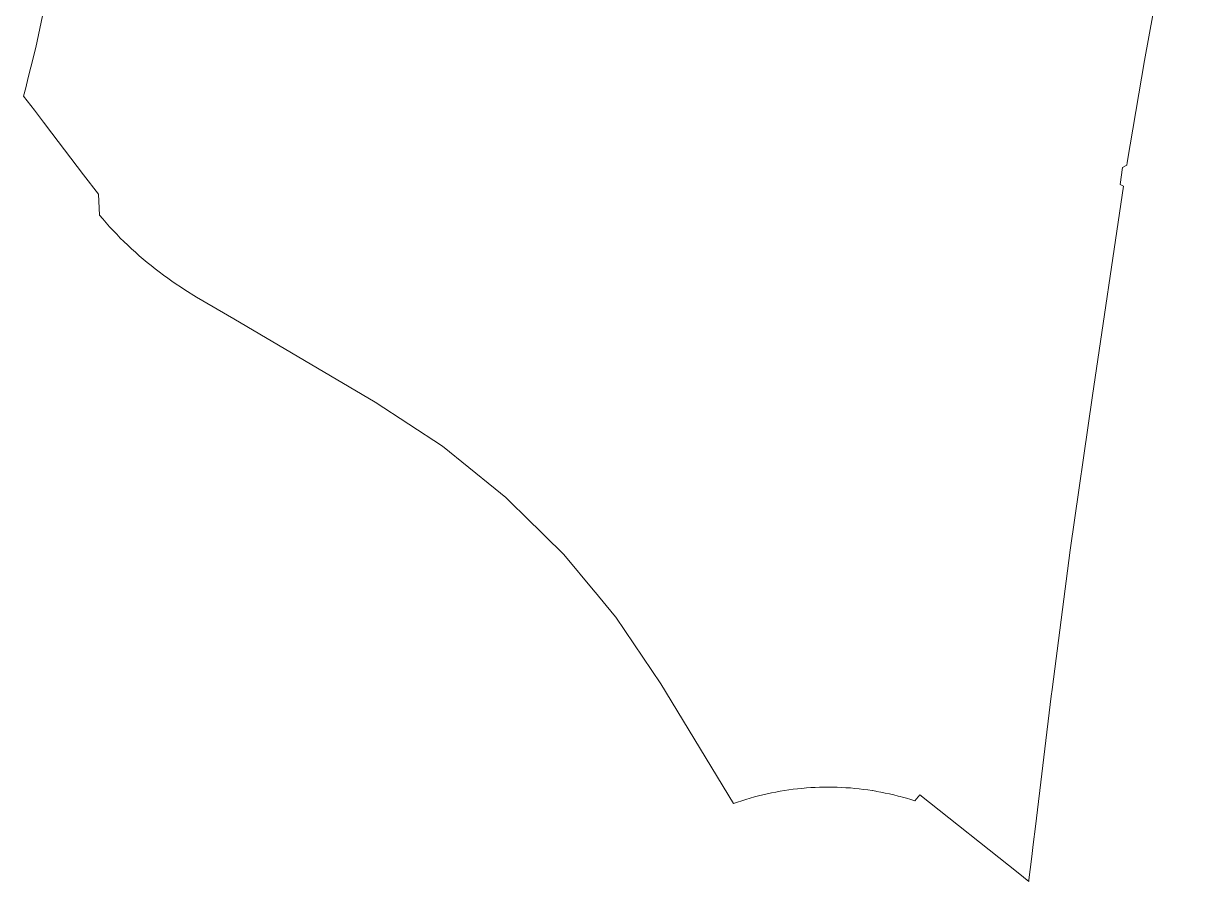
# Model space of a CAD drawing. Header units: metres. Extents: x 302407 to 305113, y 6184433 to 6187336.
# Drawn here: x 303375 to 304713, y 6184433 to 6185407 of the extents above; entities that cross this region are included whole.
import ezdxf

# ---------------------------------------------------------------- set-up
doc = ezdxf.new("R2010")
doc.units = ezdxf.units.M
doc.layers.add('Cadastre Land Parcels_SP_EXT', color=7, linetype='Continuous', lineweight=5)

msp = doc.modelspace()

# ---------------------------------------------------------------- linework, layer by layer
at = {"layer": 'Cadastre Land Parcels_SP_EXT', "linetype": 'Continuous'}
msp.add_lwpolyline([(303396.1, 6185415.8), (303388.6, 6185379.6), (303382.9, 6185357.5), (303379.9, 6185345.6), (303376.9, 6185333.9), (303374.5, 6185324.5), (303386.8, 6185308.5), (303397.1, 6185294.8), (303406.6, 6185282.4), (303442.7, 6185235.1), (303459.5, 6185213.1), (303460.6, 6185189.5), (303464.4, 6185185), (303468.2, 6185180.5), (303472.2, 6185176.2), (303476.2, 6185171.9), (303480.2, 6185167.6), (303484.3, 6185163.4), (303488.5, 6185159.3), (303492.8, 6185155.2), (303497, 6185151.2), (303501.4, 6185147.2), (303505.8, 6185143.3), (303510.3, 6185139.5), (303514.8, 6185135.7), (303519.3, 6185132), (303524, 6185128.4), (303528.6, 6185124.8), (303533.3, 6185121.3), (303538.1, 6185117.8), (303542.9, 6185114.5), (303547.8, 6185111.1), (303552.7, 6185107.9), (303557.7, 6185104.7), (303570.9, 6185096.4), (303613.3, 6185071.5), (303773.6, 6184977.1), (303850, 6184926.9), (303909.7, 6184878.7), (303921.9, 6184868.8), (303931.2, 6184859.5), (303931.5, 6184859.3), (303932.9, 6184857.9), (303939.4, 6184851.6), (303943.6, 6184847.4), (303987.7, 6184803.9), (304022.8, 6184761.7), (304023.7, 6184760.7), (304044.5, 6184735.6), (304046.8, 6184732.8), (304098, 6184657.2), (304180.3, 6184521.3), (304185, 6184522.9), (304189.7, 6184524.5), (304194.5, 6184526), (304199.3, 6184527.4), (304204.1, 6184528.7), (304208.9, 6184530), (304213.8, 6184531.2), (304218.7, 6184532.3), (304223.6, 6184533.4), (304228.5, 6184534.3), (304233.4, 6184535.2), (304238.3, 6184536), (304243.2, 6184536.8), (304248.2, 6184537.4), (304253.2, 6184538), (304258.1, 6184538.5), (304263.1, 6184538.9), (304268.1, 6184539.3), (304273.1, 6184539.6), (304278.1, 6184539.8), (304283.1, 6184539.9), (304288.1, 6184539.9), (304293.1, 6184539.9), (304298.1, 6184539.7), (304303.1, 6184539.5), (304308.1, 6184539.2), (304313.1, 6184538.9), (304318, 6184538.5), (304323, 6184537.9), (304328, 6184537.3), (304332.9, 6184536.7), (304337.9, 6184535.9), (304338.2, 6184535.9), (304342, 6184535.2), (304342.8, 6184535.1), (304347.7, 6184534.2), (304352.6, 6184533.2), (304357.5, 6184532.2), (304362.4, 6184531), (304367.2, 6184529.8), (304369.7, 6184529.2), (304372.1, 6184528.5), (304376.9, 6184527.2), (304381.6, 6184525.8), (304386.4, 6184524.2), (304391.9, 6184531), (304503.4, 6184442.4), (304515.6, 6184432.8), (304515.8, 6184434.5), (304517.2, 6184446.4), (304519, 6184461.1), (304520.6, 6184474.7), (304523.1, 6184495), (304541, 6184643.3), (304541, 6184643.3), (304542, 6184650.6), (304562.5, 6184809), (304588, 6184984.6), (304623.2, 6185222.1), (304619.3, 6185224.1), (304622.1, 6185243.4), (304626.9, 6185246.2), (304627.3, 6185249.1), (304646.9, 6185364.9), (304712.7, 6185725)], dxfattribs=at)

doc.saveas('drawing.dxf')
